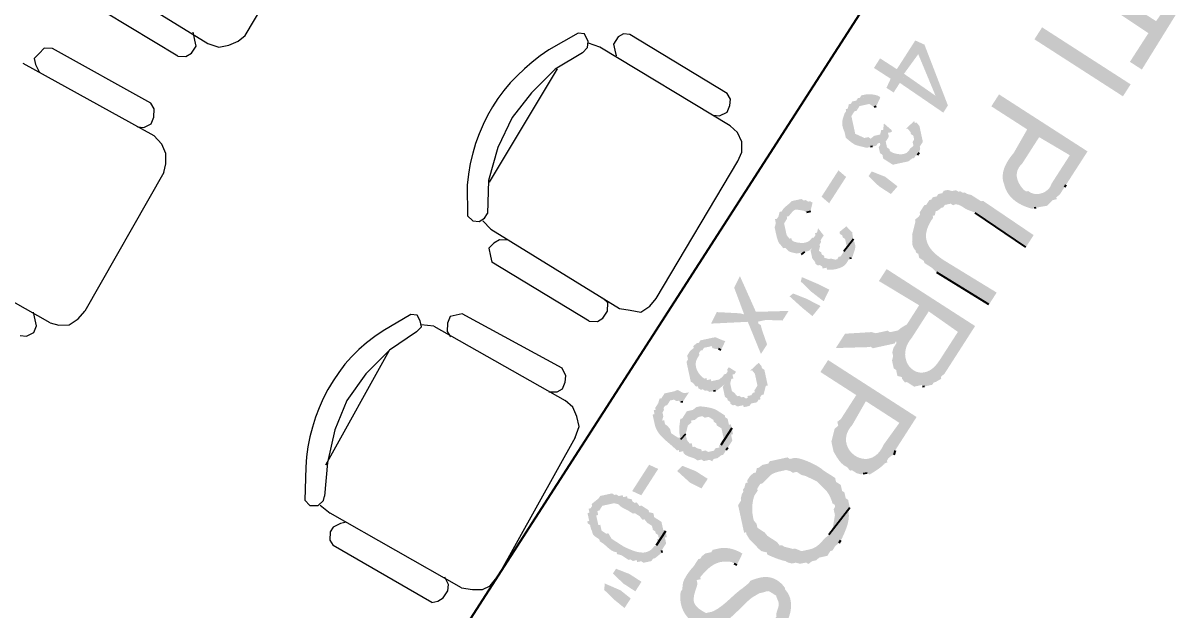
# Model space of a CAD drawing. Header units: inches. Extents: x -48022 to 80112, y -8164 to 5118.
# Drawn here: x 63849.3 to 63946.6, y -529.6 to -480.1 of the extents above; entities that cross this region are included whole.
import ezdxf
from ezdxf.xclip import XClip

# ---------------------------------------------------------------- set-up
doc = ezdxf.new("R2010")
doc.units = ezdxf.units.IN
doc.header["$LTSCALE"] = 10
doc.header["$XCLIPFRAME"] = 0
doc.header["$PDMODE"] = 32
doc.linetypes.add('Amconstr', pattern=[9999, 9999, 0])
doc.layers.add('1_DIM', color=1, linetype='Continuous')
doc.styles.get("Standard").update_dxf_attribs({"font": 'sanss___.ttf'})
doc.dimstyles.new('STANDARD_WS', dxfattribs={"dimscale": 180, "dimtxt": 0.18, "dimasz": 0.0625, "dimexe": 0.1875, "dimexo": 0.0625, "dimgap": 0.09375, "dimtad": 0, "dimdec": 0, "dimzin": 3, "dimdsep": 46, "dimlunit": 4, "dimtxsty": 'Standard', "dimblk": 'DOT', "dimcen": 0.09375, "dimadec": 3, "dimazin": 0, "dimtfac": 1, "dimtdec": 0, "dimtofl": 0, "dimtmove": 1, "dimatfit": 3, "dimldrblk": 'CLOSED', "dimfxl": 0, "dimfrac": 2, "dimtolj": 1, "dimtzin": 3, "dimarcsym": 0})

# ---------------------------------------------------------------- blocks, each defined once
blk = doc.blocks.new('pdf plan')
for points in [[(649.204, 329.162), (648.211, 330.121), (648.079, 329.989), (648.476, 329.559), (647.385, 328.467), (647.55, 328.335), (648.642, 329.394), (649.038, 328.997)], [(648.178, 327.706), (649.402, 328.93), (649.568, 328.765), (648.344, 327.541)], [(650.792, 327.541), (650.329, 328.004), (649.105, 326.78), (649.27, 326.615), (649.766, 327.111), (650.097, 326.813), (650.097, 326.813), (650.11, 326.797), (650.123, 326.78), (650.137, 326.763), (650.152, 326.745), (650.167, 326.728), (650.183, 326.712), (650.2, 326.695), (650.217, 326.679), (650.235, 326.663), (650.253, 326.647), (650.272, 326.633), (650.291, 326.619), (650.311, 326.606), (650.332, 326.594), (650.353, 326.583), (650.374, 326.573), (650.396, 326.565), (650.418, 326.557), (650.441, 326.552), (650.464, 326.548), (650.487, 326.545), (650.511, 326.544), (650.536, 326.546), (650.56, 326.549), (650.56, 326.549), (649.932, 327.276), (650.329, 327.706), (650.659, 327.376), (651.056, 326.979), (651.056, 327.045), (651.056, 327.045), (651.057, 327.064), (651.057, 327.081), (651.058, 327.096), (651.058, 327.108), (651.059, 327.119), (651.06, 327.128), (651.061, 327.135), (651.061, 327.142), (651.062, 327.147), (651.062, 327.152), (651.061, 327.156), (651.06, 327.161), (651.059, 327.165), (651.057, 327.169), (651.055, 327.174), (651.051, 327.18), (651.047, 327.186), (651.042, 327.194), (651.036, 327.203), (651.03, 327.213), (651.022, 327.226), (651.012, 327.24), (651.002, 327.257), (650.99, 327.276), (650.99, 327.276), (650.99, 327.343), (650.957, 327.343), (650.924, 327.409), (650.825, 327.508)], [(651.056, 326.979), (650.659, 327.376), (650.692, 327.343), (650.726, 327.31), (650.726, 327.31), (650.742, 327.3), (650.757, 327.29), (650.77, 327.278), (650.783, 327.264), (650.795, 327.249), (650.805, 327.234), (650.814, 327.217), (650.822, 327.199), (650.829, 327.181), (650.834, 327.162), (650.839, 327.143), (650.841, 327.123), (650.843, 327.104), (650.843, 327.084), (650.841, 327.064), (650.838, 327.045), (650.834, 327.026), (650.828, 327.007), (650.82, 326.989), (650.811, 326.972), (650.801, 326.955), (650.788, 326.94), (650.774, 326.926), (650.759, 326.913), (650.759, 326.913), (650.759, 326.879), (650.726, 326.846), (650.726, 326.846), (650.705, 326.835), (650.684, 326.824), (650.664, 326.814), (650.643, 326.805), (650.623, 326.798), (650.603, 326.792), (650.582, 326.787), (650.563, 326.783), (650.543, 326.78), (650.524, 326.779), (650.505, 326.779), (650.486, 326.78), (650.467, 326.783), (650.449, 326.787), (650.432, 326.793), (650.414, 326.8), (650.398, 326.808), (650.381, 326.819), (650.366, 326.83), (650.35, 326.843), (650.336, 326.858), (650.322, 326.875), (650.308, 326.893), (650.296, 326.913), (650.296, 326.913), (649.932, 327.276), (650.56, 326.549), (650.56, 326.549), (650.589, 326.55), (650.617, 326.552), (650.644, 326.556), (650.67, 326.562), (650.696, 326.569), (650.721, 326.578), (650.746, 326.588), (650.77, 326.599), (650.793, 326.611), (650.815, 326.625), (650.837, 326.64), (650.858, 326.656), (650.878, 326.673), (650.898, 326.691), (650.917, 326.71), (650.935, 326.73), (650.953, 326.751), (650.97, 326.772), (650.986, 326.794), (651.001, 326.817), (651.016, 326.84), (651.03, 326.864), (651.044, 326.888), (651.056, 326.913), (651.056, 326.913), (651.056, 326.946)], [(651.652, 326.681), (651.486, 326.846), (650.759, 326.152), (650.759, 326.119), (650.726, 326.086), (650.692, 326.052), (650.659, 326.019), (650.626, 325.986), (650.593, 325.92), (650.56, 325.887), (650.56, 325.854), (650.527, 325.821), (650.527, 325.788), (650.494, 325.755), (650.494, 325.689), (650.461, 325.622), (650.858, 325.292), (650.825, 325.292), (650.825, 325.325), (650.759, 325.358), (650.759, 325.391), (650.726, 325.457), (650.726, 325.49), (650.692, 325.523), (650.692, 325.622), (650.726, 325.656), (650.726, 325.656), (650.722, 325.668), (650.721, 325.68), (650.72, 325.691), (650.722, 325.703), (650.724, 325.714), (650.728, 325.724), (650.732, 325.735), (650.738, 325.745), (650.744, 325.755), (650.751, 325.765), (650.759, 325.774), (650.767, 325.784), (650.775, 325.793), (650.784, 325.802), (650.793, 325.811), (650.802, 325.82), (650.81, 325.828), (650.819, 325.837), (650.827, 325.845), (650.834, 325.854), (650.841, 325.862), (650.848, 325.871), (650.853, 325.879), (650.858, 325.887), (650.858, 325.887), (650.924, 325.986)], [(649.204, 325.821), (649.105, 325.92), (648.046, 325.755), (647.947, 325.622), (648.344, 325.226), (648.112, 324.994), (648.245, 324.862), (648.476, 325.093), (648.608, 324.994), (648.708, 325.093), (648.178, 325.622), (648.906, 325.755)], [(652.446, 325.887), (652.28, 326.052), (651.586, 325.325), (651.586, 325.325), (651.557, 325.297), (651.528, 325.27), (651.499, 325.245), (651.47, 325.221), (651.441, 325.2), (651.411, 325.18), (651.382, 325.162), (651.353, 325.147), (651.323, 325.134), (651.294, 325.123), (651.264, 325.115), (651.234, 325.11), (651.204, 325.107), (651.174, 325.107), (651.143, 325.11), (651.113, 325.116), (651.082, 325.126), (651.051, 325.139), (651.019, 325.155), (650.988, 325.175), (650.956, 325.198), (650.923, 325.225), (650.891, 325.256), (650.858, 325.292), (650.858, 325.292), (650.461, 325.622), (650.461, 325.556), (650.494, 325.523), (650.494, 325.457), (650.527, 325.424), (650.527, 325.391), (650.527, 325.358), (650.56, 325.325), (650.56, 325.292), (650.626, 325.226), (650.626, 325.192), (650.726, 325.093), (650.759, 325.093), (650.792, 325.06), (650.825, 324.994), (650.858, 324.994), (650.99, 324.928), (651.056, 324.895), (651.056, 324.895), (651.065, 324.894), (651.074, 324.893), (651.083, 324.892), (651.092, 324.89), (651.102, 324.888), (651.112, 324.885), (651.122, 324.883), (651.132, 324.88), (651.143, 324.877), (651.154, 324.875), (651.165, 324.872), (651.176, 324.87), (651.188, 324.868), (651.199, 324.867), (651.211, 324.866), (651.223, 324.865), (651.235, 324.866), (651.247, 324.867), (651.259, 324.869), (651.272, 324.872), (651.284, 324.876), (651.296, 324.881), (651.309, 324.887), (651.321, 324.895), (651.321, 324.895), (651.354, 324.895), (651.387, 324.928), (651.42, 324.928), (651.453, 324.928), (651.519, 324.994), (651.553, 324.994), (651.586, 325.027), (651.619, 325.06), (651.652, 325.093), (651.751, 325.159)], [(649.204, 325.821), (648.906, 325.755), (648.443, 325.325), (648.178, 325.622), (648.575, 325.226)], [(653.273, 325.06), (652.743, 325.589), (651.519, 324.365), (651.685, 324.2), (652.214, 324.762), (652.413, 324.564), (652.71, 324.266), (652.743, 324.266), (652.777, 324.233), (652.81, 324.2), (652.876, 324.167), (652.942, 324.167), (653.008, 324.134), (653.107, 324.134), (652.346, 324.895), (652.777, 325.292), (653.173, 324.895), (653.537, 324.564), (653.537, 324.696), (653.504, 324.729), (653.504, 324.762), (653.471, 324.862), (653.438, 324.862), (653.405, 324.928), (653.339, 324.994)], [(649.469, 325.391), (649.402, 325.391), (649.369, 325.391), (649.336, 325.391), (649.27, 325.358), (649.27, 325.325), (649.237, 325.325), (649.336, 325.159), (649.336, 325.192), (649.402, 325.226), (649.435, 325.226), (649.469, 325.259), (649.535, 325.259), (649.568, 325.226), (649.601, 325.226), (649.634, 325.226), (649.667, 325.159)], [(649.766, 325.292), (649.7, 325.325), (649.667, 325.325), (649.634, 325.358), (649.601, 325.391), (649.568, 325.391), (649.535, 325.391), (649.469, 325.391), (649.667, 325.159), (649.667, 325.159), (649.679, 325.151), (649.689, 325.141), (649.698, 325.132), (649.706, 325.121), (649.713, 325.11), (649.718, 325.099), (649.723, 325.087), (649.726, 325.075), (649.728, 325.062), (649.729, 325.049), (649.73, 325.036), (649.729, 325.023), (649.728, 325.009), (649.725, 324.996), (649.722, 324.982), (649.718, 324.968), (649.714, 324.954), (649.709, 324.941), (649.703, 324.927), (649.697, 324.914), (649.69, 324.9), (649.683, 324.887), (649.675, 324.874), (649.667, 324.862), (649.667, 324.862), (649.634, 324.829), (649.601, 324.829), (649.568, 324.795), (649.469, 324.795), (649.435, 324.829), (649.402, 324.862), (649.369, 324.862), (649.336, 324.862), (649.336, 324.928), (649.535, 324.663), (649.634, 324.663), (649.667, 324.696), (649.7, 324.696), (649.733, 324.696), (649.766, 324.729), (649.799, 324.762), (649.832, 324.795), (649.865, 324.829), (649.865, 324.862), (649.865, 324.928), (649.865, 325.093), (649.832, 325.159), (649.832, 325.192), (649.799, 325.226), (649.799, 325.259)], [(648.873, 324.762), (648.741, 324.862), (648.741, 324.862), (648.733, 324.857), (648.725, 324.851), (648.718, 324.844), (648.71, 324.835), (648.704, 324.826), (648.697, 324.816), (648.691, 324.805), (648.686, 324.794), (648.68, 324.783), (648.675, 324.771), (648.671, 324.758), (648.666, 324.746), (648.662, 324.733), (648.659, 324.721), (648.655, 324.709), (648.653, 324.697), (648.65, 324.686), (648.648, 324.676), (648.646, 324.666), (648.644, 324.656), (648.643, 324.648), (648.642, 324.641), (648.642, 324.635), (648.642, 324.63), (648.642, 324.63), (648.873, 324.399), (648.873, 324.432), (648.84, 324.465), (648.807, 324.498), (648.807, 324.663), (648.84, 324.696), (648.873, 324.729)], [(649.502, 324.564), (649.27, 324.762), (649.336, 324.729), (649.336, 324.696), (649.336, 324.63), (649.369, 324.564), (649.336, 324.531), (649.336, 324.498), (649.336, 324.465), (649.237, 324.332), (649.171, 324.332), (648.972, 324.332), (648.939, 324.332), (648.906, 324.365), (648.642, 324.63), (648.642, 324.564), (648.675, 324.531), (648.675, 324.498), (648.708, 324.465), (648.708, 324.432), (648.708, 324.399), (648.741, 324.365), (648.741, 324.332), (648.807, 324.299), (648.807, 324.266), (648.84, 324.266), (648.873, 324.233), (648.873, 324.233), (648.885, 324.225), (648.897, 324.217), (648.909, 324.21), (648.92, 324.203), (648.932, 324.196), (648.943, 324.19), (648.954, 324.184), (648.965, 324.179), (648.976, 324.174), (648.987, 324.17), (648.998, 324.166), (649.01, 324.163), (649.021, 324.16), (649.033, 324.158), (649.045, 324.156), (649.057, 324.155), (649.069, 324.154), (649.082, 324.154), (649.096, 324.155), (649.11, 324.156), (649.124, 324.158), (649.139, 324.16), (649.155, 324.163), (649.171, 324.167), (649.171, 324.167), (649.237, 324.167), (649.27, 324.167), (649.27, 324.167), (649.29, 324.183), (649.307, 324.197), (649.323, 324.21), (649.338, 324.221), (649.351, 324.232), (649.362, 324.241), (649.372, 324.25), (649.382, 324.259), (649.39, 324.267), (649.397, 324.275), (649.404, 324.283), (649.411, 324.291), (649.417, 324.299), (649.423, 324.308), (649.428, 324.318), (649.434, 324.329), (649.44, 324.34), (649.447, 324.353), (649.454, 324.367), (649.461, 324.383), (649.47, 324.4), (649.479, 324.42), (649.49, 324.441), (649.502, 324.465), (649.502, 324.465), (649.502, 324.531)], [(649.303, 324.928), (649.171, 324.829), (649.27, 324.795), (649.27, 324.762), (649.502, 324.564), (649.502, 324.63), (649.469, 324.663), (649.469, 324.696), (649.502, 324.696), (649.535, 324.663), (649.336, 324.928)], [(649.899, 324.465), (650.031, 324.663), (650.229, 324.829), (650.329, 324.696), (650.163, 324.531), (649.965, 324.399)], [(653.537, 324.564), (653.173, 324.895), (653.173, 324.895), (653.218, 324.845), (653.253, 324.797), (653.28, 324.749), (653.298, 324.702), (653.308, 324.657), (653.31, 324.615), (653.306, 324.574), (653.296, 324.536), (653.28, 324.5), (653.259, 324.468), (653.233, 324.44), (653.202, 324.415), (653.169, 324.394), (653.132, 324.378), (653.092, 324.367), (653.051, 324.361), (653.008, 324.36), (652.964, 324.364), (652.92, 324.375), (652.876, 324.392), (652.832, 324.416), (652.79, 324.447), (652.749, 324.485), (652.71, 324.531), (652.71, 324.531), (652.346, 324.895), (653.107, 324.134), (653.14, 324.134), (653.173, 324.167), (653.24, 324.167), (653.273, 324.167), (653.306, 324.233), (653.339, 324.233), (653.405, 324.266), (653.405, 324.299), (653.471, 324.365), (653.504, 324.399), (653.504, 324.465), (653.504, 324.531), (653.537, 324.531)], [(652.71, 324.266), (652.413, 324.564), (652.479, 324.498), (652.512, 324.399), (652.545, 324.332), (652.545, 324.2), (652.512, 324.167), (652.512, 324.068), (652.512, 324.002), (652.512, 323.968), (652.479, 323.902), (652.413, 323.472), (652.611, 323.274), (652.71, 323.803), (652.71, 323.836), (652.743, 323.869), (652.743, 324.002), (652.743, 324.035), (652.743, 324.134), (652.743, 324.167), (652.743, 324.233)], [(654.464, 323.869), (654, 324.332), (652.777, 323.108), (652.942, 322.943), (653.438, 323.439), (653.736, 323.141), (653.769, 323.108), (653.802, 323.042), (653.868, 323.042), (653.901, 322.976), (654.1, 322.877), (654.265, 322.877), (653.57, 323.572), (654.034, 324.035), (654.331, 323.704), (654.728, 323.34), (654.761, 323.373), (654.761, 323.373), (654.757, 323.385), (654.753, 323.398), (654.749, 323.41), (654.745, 323.423), (654.74, 323.435), (654.736, 323.447), (654.732, 323.46), (654.727, 323.472), (654.722, 323.485), (654.718, 323.497), (654.713, 323.509), (654.708, 323.522), (654.702, 323.534), (654.697, 323.547), (654.691, 323.559), (654.685, 323.572), (654.679, 323.584), (654.673, 323.596), (654.666, 323.609), (654.659, 323.621), (654.652, 323.634), (654.645, 323.646), (654.637, 323.658), (654.629, 323.671), (654.629, 323.671), (654.629, 323.704), (654.596, 323.704), (654.563, 323.737), (654.53, 323.803), (654.53, 323.836)], [(649.766, 323.935), (649.899, 324.035), (650.262, 323.671), (650.13, 323.572)], [(650.924, 323.935), (650.891, 323.935), (650.891, 323.935), (650.872, 323.936), (650.856, 323.936), (650.843, 323.937), (650.833, 323.937), (650.824, 323.938), (650.818, 323.939), (650.813, 323.94), (650.81, 323.94), (650.808, 323.941), (650.806, 323.941), (650.805, 323.94), (650.804, 323.94), (650.803, 323.938), (650.801, 323.936), (650.799, 323.934), (650.795, 323.93), (650.791, 323.926), (650.784, 323.921), (650.775, 323.916), (650.765, 323.909), (650.751, 323.901), (650.735, 323.891), (650.715, 323.881), (650.692, 323.869), (650.692, 323.869), (650.759, 323.737), (650.792, 323.737), (650.825, 323.77), (650.858, 323.77), (650.891, 323.803), (651.023, 323.803), (651.056, 323.77), (651.089, 323.737)], [(651.222, 323.836), (651.189, 323.869), (651.189, 323.869), (651.18, 323.874), (651.172, 323.878), (651.164, 323.883), (651.155, 323.888), (651.147, 323.893), (651.139, 323.898), (651.13, 323.903), (651.121, 323.908), (651.113, 323.913), (651.104, 323.918), (651.095, 323.923), (651.085, 323.927), (651.076, 323.931), (651.066, 323.935), (651.057, 323.938), (651.047, 323.94), (651.036, 323.942), (651.026, 323.944), (651.015, 323.944), (651.004, 323.944), (650.993, 323.943), (650.981, 323.942), (650.969, 323.939), (650.957, 323.935), (650.957, 323.935), (650.924, 323.935), (651.089, 323.737), (651.123, 323.704), (651.156, 323.671), (651.156, 323.638), (651.189, 323.605), (651.189, 323.572), (651.156, 323.505), (651.156, 323.472), (651.123, 323.406), (651.089, 323.406), (651.056, 323.373), (651.023, 323.373), (650.99, 323.34), (650.924, 323.373), (650.891, 323.373), (650.858, 323.406), (650.825, 323.406), (650.792, 323.439), (650.759, 323.472), (650.99, 323.208), (651.089, 323.208), (651.156, 323.241), (651.189, 323.241), (651.222, 323.274), (651.222, 323.307), (651.255, 323.34), (651.288, 323.34), (651.288, 323.406), (651.321, 323.406), (651.321, 323.406), (651.325, 323.419), (651.329, 323.432), (651.332, 323.446), (651.335, 323.46), (651.337, 323.475), (651.339, 323.49), (651.341, 323.506), (651.342, 323.521), (651.343, 323.537), (651.343, 323.553), (651.342, 323.568), (651.342, 323.584), (651.34, 323.599), (651.339, 323.614), (651.336, 323.629), (651.333, 323.644), (651.33, 323.658), (651.326, 323.671), (651.321, 323.684), (651.316, 323.696), (651.31, 323.708), (651.303, 323.718), (651.296, 323.728), (651.288, 323.737), (651.288, 323.737), (651.255, 323.77), (651.222, 323.803)], [(654.728, 323.34), (654.331, 323.704), (654.331, 323.704), (654.384, 323.662), (654.426, 323.618), (654.458, 323.573), (654.481, 323.527), (654.495, 323.482), (654.501, 323.437), (654.5, 323.392), (654.492, 323.35), (654.477, 323.309), (654.457, 323.271), (654.432, 323.235), (654.402, 323.204), (654.368, 323.176), (654.33, 323.152), (654.29, 323.134), (654.248, 323.121), (654.204, 323.114), (654.159, 323.113), (654.114, 323.119), (654.069, 323.133), (654.024, 323.155), (653.981, 323.186), (653.94, 323.225), (653.901, 323.274), (653.901, 323.274), (653.57, 323.572), (654.265, 322.877), (654.265, 322.877), (654.278, 322.881), (654.291, 322.885), (654.304, 322.889), (654.317, 322.894), (654.331, 322.898), (654.344, 322.903), (654.358, 322.907), (654.372, 322.912), (654.385, 322.918), (654.399, 322.923), (654.413, 322.929), (654.426, 322.935), (654.44, 322.941), (654.453, 322.948), (654.466, 322.955), (654.478, 322.963), (654.49, 322.971), (654.502, 322.979), (654.514, 322.988), (654.525, 322.998), (654.535, 323.008), (654.545, 323.019), (654.554, 323.03), (654.563, 323.042), (654.563, 323.042), (654.629, 323.075), (654.629, 323.108), (654.695, 323.175), (654.728, 323.241), (654.728, 323.274)], [(650.759, 323.472), (650.626, 323.406), (650.692, 323.373), (650.692, 323.34), (650.726, 323.34), (650.957, 323.108), (650.957, 323.175), (650.924, 323.241), (650.957, 323.208), (650.99, 323.208)], [(650.329, 323.34), (650.196, 323.406), (650.163, 323.373), (650.163, 323.34), (650.13, 323.307), (650.13, 323.274), (650.097, 323.241), (650.097, 323.175), (650.329, 322.943), (650.329, 322.976), (650.329, 322.976), (650.317, 322.992), (650.306, 323.006), (650.296, 323.019), (650.287, 323.03), (650.279, 323.041), (650.272, 323.05), (650.266, 323.059), (650.261, 323.067), (650.257, 323.074), (650.254, 323.082), (650.252, 323.089), (650.25, 323.096), (650.249, 323.103), (650.25, 323.111), (650.251, 323.119), (650.253, 323.128), (650.255, 323.138), (650.259, 323.148), (650.263, 323.16), (650.268, 323.173), (650.274, 323.187), (650.28, 323.203), (650.288, 323.221), (650.296, 323.241), (650.296, 323.241), (650.329, 323.274)], [(650.957, 323.108), (650.726, 323.34), (650.759, 323.307), (650.759, 323.274), (650.759, 323.274), (650.77, 323.261), (650.78, 323.248), (650.788, 323.235), (650.795, 323.222), (650.801, 323.208), (650.805, 323.195), (650.808, 323.181), (650.81, 323.167), (650.811, 323.153), (650.811, 323.14), (650.81, 323.126), (650.808, 323.113), (650.806, 323.099), (650.803, 323.086), (650.799, 323.073), (650.795, 323.061), (650.791, 323.048), (650.787, 323.037), (650.782, 323.025), (650.777, 323.014), (650.772, 323.004), (650.767, 322.994), (650.763, 322.985), (650.759, 322.976), (650.759, 322.976), (650.726, 322.943), (650.692, 322.943), (650.692, 322.91), (650.626, 322.877), (650.593, 322.877), (650.461, 322.877), (650.428, 322.877), (650.395, 322.91), (650.362, 322.943), (650.329, 322.943), (650.097, 323.175), (650.097, 323.075), (650.097, 323.075), (650.105, 323.064), (650.112, 323.053), (650.118, 323.044), (650.123, 323.036), (650.127, 323.028), (650.131, 323.022), (650.135, 323.016), (650.137, 323.01), (650.14, 323.006), (650.142, 323.001), (650.145, 322.997), (650.147, 322.993), (650.149, 322.988), (650.151, 322.984), (650.153, 322.98), (650.156, 322.975), (650.159, 322.97), (650.162, 322.964), (650.166, 322.957), (650.171, 322.95), (650.176, 322.941), (650.182, 322.932), (650.189, 322.922), (650.196, 322.91), (650.196, 322.91), (650.229, 322.877), (650.229, 322.844), (650.296, 322.811), (650.329, 322.778), (650.329, 322.745), (650.395, 322.745), (650.461, 322.711), (650.56, 322.711), (650.56, 322.711), (650.569, 322.711), (650.577, 322.711), (650.586, 322.712), (650.596, 322.712), (650.605, 322.712), (650.614, 322.712), (650.624, 322.712), (650.634, 322.713), (650.643, 322.713), (650.653, 322.714), (650.662, 322.715), (650.672, 322.716), (650.681, 322.717), (650.69, 322.718), (650.699, 322.72), (650.707, 322.721), (650.715, 322.723), (650.723, 322.725), (650.73, 322.728), (650.737, 322.731), (650.743, 322.734), (650.749, 322.737), (650.754, 322.741), (650.759, 322.745), (650.759, 322.745), (650.825, 322.778), (650.825, 322.811), (650.825, 322.811), (650.837, 322.818), (650.847, 322.825), (650.856, 322.831), (650.864, 322.837), (650.872, 322.842), (650.878, 322.846), (650.884, 322.85), (650.889, 322.854), (650.893, 322.857), (650.897, 322.861), (650.9, 322.865), (650.903, 322.869), (650.906, 322.873), (650.909, 322.878), (650.912, 322.883), (650.915, 322.889), (650.919, 322.896), (650.922, 322.904), (650.927, 322.913), (650.931, 322.922), (650.937, 322.934), (650.943, 322.946), (650.949, 322.96), (650.957, 322.976), (650.957, 322.976), (650.957, 323.042), (650.99, 323.042)], [(651.817, 323.241), (651.652, 323.373), (651.519, 323.208), (651.354, 322.976), (651.42, 322.943), (651.619, 323.075)], [(652.016, 323.009), (651.883, 323.175), (651.718, 322.976), (651.586, 322.778), (651.619, 322.711), (651.85, 322.877)], [(655.224, 322.943), (655.092, 322.943), (655.059, 322.91), (654.96, 322.91), (654.927, 322.877), (654.861, 322.877), (654.827, 322.877), (654.761, 322.811), (654.695, 322.811), (654.629, 322.745), (654.596, 322.711), (654.563, 322.678), (654.53, 322.645), (654.53, 322.645), (654.517, 322.636), (654.503, 322.625), (654.488, 322.612), (654.473, 322.597), (654.457, 322.581), (654.441, 322.564), (654.425, 322.546), (654.408, 322.526), (654.392, 322.506), (654.376, 322.486), (654.359, 322.464), (654.344, 322.443), (654.328, 322.421), (654.314, 322.399), (654.3, 322.377), (654.287, 322.356), (654.275, 322.335), (654.265, 322.315), (654.255, 322.296), (654.247, 322.277), (654.241, 322.26), (654.236, 322.243), (654.233, 322.228), (654.232, 322.215), (654.232, 322.215), (654.232, 322.149), (654.199, 322.116), (654.199, 321.818), (654.232, 321.785), (654.232, 321.752), (654.232, 321.719), (654.232, 321.686), (654.265, 321.62), (654.265, 321.587), (654.331, 321.554), (654.331, 321.521), (654.364, 321.454), (654.397, 321.421), (654.43, 321.388), (654.464, 321.388), (654.464, 321.355), (654.53, 321.322), (654.563, 321.289), (654.596, 321.289), (654.629, 321.256), (654.695, 321.223), (654.728, 321.223), (654.794, 321.157), (654.827, 321.157), (654.861, 321.157), (654.96, 321.157), (654.53, 321.587), (654.53, 321.62), (654.53, 321.62), (654.518, 321.64), (654.506, 321.658), (654.496, 321.675), (654.485, 321.69), (654.476, 321.705), (654.467, 321.718), (654.459, 321.731), (654.451, 321.742), (654.444, 321.754), (654.438, 321.764), (654.432, 321.775), (654.426, 321.785), (654.421, 321.796), (654.417, 321.806), (654.413, 321.817), (654.41, 321.828), (654.407, 321.84), (654.404, 321.852), (654.402, 321.866), (654.4, 321.88), (654.399, 321.896), (654.398, 321.913), (654.398, 321.931), (654.397, 321.951), (654.397, 321.951), (654.397, 322.05), (654.43, 322.116), (654.464, 322.149), (654.464, 322.182), (654.464, 322.215), (654.53, 322.281), (654.563, 322.348), (654.695, 322.513), (654.695, 322.513), (654.715, 322.525), (654.733, 322.536), (654.75, 322.547), (654.766, 322.557), (654.78, 322.567), (654.794, 322.576), (654.807, 322.585), (654.819, 322.593), (654.831, 322.6), (654.842, 322.607), (654.853, 322.614), (654.865, 322.62), (654.876, 322.627), (654.888, 322.632), (654.9, 322.638), (654.913, 322.643), (654.927, 322.648), (654.942, 322.653), (654.958, 322.657), (654.975, 322.662), (654.993, 322.666), (655.013, 322.67), (655.035, 322.674), (655.059, 322.678), (655.059, 322.678), (655.092, 322.678), (655.125, 322.711), (655.158, 322.711), (655.191, 322.678), (655.291, 322.678), (655.456, 322.612), (655.522, 322.579), (655.588, 322.513)], [(655.721, 322.678), (655.688, 322.711), (655.688, 322.711), (655.671, 322.724), (655.654, 322.736), (655.638, 322.748), (655.621, 322.761), (655.605, 322.773), (655.588, 322.784), (655.571, 322.796), (655.554, 322.807), (655.537, 322.818), (655.52, 322.828), (655.502, 322.838), (655.485, 322.848), (655.467, 322.857), (655.449, 322.865), (655.431, 322.873), (655.413, 322.881), (655.395, 322.887), (655.376, 322.893), (655.357, 322.898), (655.338, 322.902), (655.318, 322.905), (655.298, 322.908), (655.278, 322.909), (655.257, 322.91), (655.257, 322.91), (655.224, 322.943), (655.588, 322.513), (655.621, 322.447), (655.621, 322.447), (655.63, 322.435), (655.638, 322.423), (655.646, 322.411), (655.654, 322.399), (655.662, 322.388), (655.67, 322.377), (655.678, 322.366), (655.685, 322.355), (655.692, 322.344), (655.699, 322.333), (655.706, 322.322), (655.712, 322.31), (655.718, 322.299), (655.724, 322.287), (655.729, 322.275), (655.734, 322.263), (655.738, 322.25), (655.742, 322.237), (655.746, 322.224), (655.748, 322.21), (655.751, 322.196), (655.752, 322.181), (655.753, 322.165), (655.754, 322.149), (655.754, 322.149), (655.754, 322.017), (655.688, 321.918), (655.688, 321.884), (655.621, 321.752), (655.588, 321.719), (655.588, 321.686), (655.522, 321.653), (655.489, 321.62), (655.456, 321.587), (655.423, 321.554), (655.39, 321.521), (655.324, 321.487), (655.291, 321.454), (655.224, 321.388), (655.158, 321.388), (655.092, 321.355), (655.059, 321.355), (655.059, 321.355), (655.042, 321.355), (655.026, 321.356), (655.009, 321.357), (654.993, 321.358), (654.977, 321.359), (654.96, 321.361), (654.944, 321.364), (654.928, 321.366), (654.912, 321.369), (654.896, 321.372), (654.88, 321.376), (654.865, 321.38), (654.849, 321.384), (654.834, 321.389), (654.819, 321.394), (654.804, 321.399), (654.79, 321.405), (654.775, 321.411), (654.761, 321.417), (654.747, 321.424), (654.734, 321.431), (654.721, 321.439), (654.708, 321.446), (654.695, 321.454), (654.695, 321.454), (654.629, 321.521), (654.563, 321.521), (654.96, 321.157), (655.158, 321.157), (655.224, 321.157), (655.257, 321.157), (655.257, 321.19), (655.291, 321.19), (655.39, 321.223), (655.39, 321.223), (655.395, 321.227), (655.401, 321.232), (655.409, 321.238), (655.418, 321.244), (655.429, 321.251), (655.44, 321.258), (655.452, 321.265), (655.465, 321.273), (655.478, 321.281), (655.491, 321.289), (655.504, 321.297), (655.518, 321.306), (655.531, 321.314), (655.544, 321.322), (655.557, 321.33), (655.569, 321.338), (655.58, 321.346), (655.59, 321.353), (655.599, 321.36), (655.607, 321.367), (655.613, 321.373), (655.617, 321.379), (655.62, 321.384), (655.621, 321.388), (655.621, 321.388), (655.654, 321.454), (655.688, 321.454), (655.688, 321.454), (655.692, 321.459), (655.698, 321.466), (655.704, 321.474), (655.711, 321.483), (655.719, 321.494), (655.727, 321.505), (655.736, 321.517), (655.745, 321.53), (655.754, 321.544), (655.764, 321.558), (655.773, 321.572), (655.783, 321.587), (655.792, 321.601), (655.801, 321.615), (655.809, 321.63), (655.817, 321.643), (655.825, 321.656), (655.832, 321.668), (655.838, 321.68), (655.843, 321.69), (655.847, 321.7), (655.85, 321.708), (655.852, 321.714), (655.853, 321.719), (655.853, 321.719), (655.886, 321.752), (655.919, 321.818), (655.919, 321.851), (655.919, 321.884), (655.952, 321.951), (655.952, 322.05), (655.985, 322.083), (655.952, 322.149), (655.952, 322.215), (655.919, 322.281), (655.919, 322.348), (655.919, 322.414), (655.886, 322.447), (655.853, 322.48), (655.853, 322.513), (655.82, 322.546), (655.787, 322.579), (655.754, 322.645)], [(651.983, 322.513), (651.85, 322.645), (651.751, 322.116), (651.751, 321.918), (651.718, 321.851), (651.619, 321.487), (651.784, 321.355), (651.883, 321.951), (651.916, 322.116), (651.916, 322.149), (651.916, 322.215), (651.916, 322.248)], [(651.751, 322.116), (651.123, 321.984), (651.288, 321.851), (651.751, 321.918)], [(652.446, 322.05), (652.313, 322.182), (652.049, 322.149), (651.983, 322.149), (651.95, 322.116), (651.916, 322.116), (651.883, 321.951)], [(652.81, 322.05), (652.777, 322.05), (652.743, 322.05), (652.71, 322.05), (652.677, 322.017), (652.644, 322.017), (652.578, 321.984), (652.677, 321.818), (652.677, 321.851), (652.743, 321.884), (652.81, 321.884), (652.942, 321.884), (652.975, 321.851), (653.008, 321.818)], [(653.107, 321.918), (653.107, 321.951), (653.041, 321.984), (652.975, 322.017), (652.975, 322.05), (652.876, 322.05), (652.81, 322.05), (653.008, 321.818), (653.041, 321.818), (653.041, 321.785), (653.074, 321.752), (653.074, 321.686), (653.107, 321.686), (653.107, 321.653), (653.074, 321.62), (653.074, 321.587), (653.041, 321.554), (653.041, 321.521), (652.975, 321.487), (652.942, 321.454), (652.81, 321.454), (652.743, 321.487), (652.743, 321.521), (652.677, 321.521), (652.677, 321.554), (652.876, 321.322), (653.008, 321.322), (653.041, 321.355), (653.074, 321.355), (653.107, 321.388), (653.14, 321.388), (653.173, 321.421), (653.173, 321.454), (653.207, 321.487), (653.207, 321.521), (653.207, 321.587), (653.24, 321.587), (653.24, 321.686), (653.207, 321.719), (653.207, 321.752), (653.207, 321.818), (653.173, 321.851), (653.173, 321.884), (653.14, 321.884)], [(652.644, 321.587), (652.545, 321.487), (652.578, 321.454), (652.611, 321.454), (652.644, 321.421), (652.876, 321.19), (652.876, 321.223), (652.843, 321.289), (652.81, 321.355), (652.843, 321.322), (652.876, 321.322), (652.677, 321.554)], [(656.911, 321.454), (656.911, 321.487), (656.878, 321.521), (656.812, 321.554), (656.812, 321.554), (656.795, 321.566), (656.778, 321.578), (656.76, 321.589), (656.741, 321.6), (656.722, 321.61), (656.702, 321.62), (656.682, 321.629), (656.662, 321.637), (656.641, 321.644), (656.62, 321.651), (656.598, 321.657), (656.577, 321.661), (656.555, 321.665), (656.533, 321.667), (656.511, 321.669), (656.489, 321.669), (656.467, 321.668), (656.445, 321.665), (656.423, 321.661), (656.401, 321.656), (656.379, 321.65), (656.358, 321.641), (656.337, 321.631), (656.316, 321.62), (656.316, 321.62), (656.283, 321.62), (656.217, 321.587), (656.217, 321.587), (656.193, 321.57), (656.171, 321.553), (656.151, 321.536), (656.133, 321.518), (656.117, 321.5), (656.103, 321.481), (656.09, 321.463), (656.078, 321.443), (656.069, 321.424), (656.06, 321.404), (656.053, 321.384), (656.047, 321.363), (656.043, 321.343), (656.039, 321.321), (656.037, 321.3), (656.035, 321.278), (656.035, 321.256), (656.035, 321.233), (656.037, 321.21), (656.038, 321.187), (656.041, 321.163), (656.044, 321.139), (656.047, 321.115), (656.051, 321.091), (656.051, 321.091), (656.084, 321.057), (656.151, 320.925), (656.151, 320.925), (656.159, 320.904), (656.169, 320.883), (656.18, 320.862), (656.191, 320.84), (656.203, 320.818), (656.215, 320.795), (656.228, 320.773), (656.241, 320.75), (656.255, 320.727), (656.268, 320.704), (656.282, 320.68), (656.295, 320.656), (656.309, 320.633), (656.322, 320.608), (656.334, 320.584), (656.347, 320.56), (656.358, 320.536), (656.369, 320.511), (656.379, 320.487), (656.389, 320.462), (656.397, 320.437), (656.404, 320.412), (656.41, 320.388), (656.415, 320.363), (656.415, 320.363), (656.415, 320.264), (656.415, 320.264), (656.391, 320.236), (656.368, 320.212), (656.346, 320.19), (656.326, 320.171), (656.306, 320.155), (656.287, 320.142), (656.268, 320.131), (656.25, 320.123), (656.232, 320.116), (656.215, 320.112), (656.197, 320.11), (656.18, 320.111), (656.162, 320.113), (656.144, 320.116), (656.126, 320.122), (656.107, 320.129), (656.087, 320.137), (656.066, 320.147), (656.045, 320.158), (656.022, 320.171), (655.999, 320.184), (655.974, 320.199), (655.947, 320.214), (655.919, 320.23), (655.919, 320.23), (655.853, 320.23), (655.853, 320.297), (655.423, 320.694), (655.423, 320.594), (655.456, 320.561), (655.456, 320.528), (655.456, 320.462), (655.489, 320.396), (655.522, 320.363), (655.522, 320.33), (655.621, 320.23), (655.621, 320.23), (655.63, 320.218), (655.639, 320.206), (655.648, 320.193), (655.657, 320.181), (655.666, 320.169), (655.676, 320.157), (655.686, 320.145), (655.696, 320.134), (655.706, 320.122), (655.717, 320.111), (655.727, 320.1), (655.737, 320.09), (655.747, 320.08), (655.758, 320.07), (655.768, 320.061), (655.778, 320.052), (655.788, 320.043), (655.798, 320.035), (655.808, 320.028), (655.817, 320.021), (655.827, 320.014), (655.836, 320.009), (655.844, 320.003), (655.853, 319.999), (655.853, 319.999), (655.952, 319.966), (655.985, 319.933), (655.985, 319.933), (656.018, 319.921), (656.051, 319.912), (656.083, 319.905), (656.115, 319.899), (656.146, 319.896), (656.177, 319.894), (656.208, 319.895), (656.238, 319.897), (656.267, 319.901), (656.296, 319.907), (656.325, 319.915), (656.353, 319.924), (656.381, 319.936), (656.408, 319.949), (656.435, 319.963), (656.461, 319.979), (656.486, 319.997), (656.511, 320.016), (656.535, 320.037), (656.559, 320.06), (656.582, 320.084), (656.604, 320.109), (656.626, 320.136), (656.647, 320.164), (656.647, 320.164), (656.647, 320.23), (656.647, 320.297), (656.647, 320.363), (656.647, 320.363), (656.649, 320.392), (656.649, 320.422), (656.645, 320.452), (656.638, 320.483), (656.63, 320.515), (656.618, 320.546), (656.605, 320.578), (656.59, 320.61), (656.574, 320.642), (656.557, 320.675), (656.538, 320.707), (656.519, 320.739), (656.499, 320.771), (656.479, 320.803), (656.459, 320.834), (656.439, 320.865), (656.419, 320.896), (656.4, 320.926), (656.382, 320.955), (656.366, 320.984), (656.351, 321.012), (656.337, 321.039), (656.325, 321.065), (656.316, 321.091), (656.316, 321.091), (656.283, 321.19), (656.283, 321.223), (656.283, 321.223), (656.283, 321.239), (656.282, 321.253), (656.282, 321.265), (656.281, 321.277), (656.28, 321.287), (656.279, 321.296), (656.279, 321.304), (656.278, 321.311), (656.278, 321.318), (656.278, 321.324), (656.278, 321.329), (656.279, 321.334), (656.28, 321.34), (656.282, 321.345), (656.285, 321.35), (656.288, 321.355), (656.292, 321.361), (656.297, 321.367), (656.303, 321.374), (656.31, 321.381), (656.318, 321.39), (656.327, 321.399), (656.337, 321.41), (656.349, 321.421), (656.349, 321.421), (656.382, 321.454), (656.415, 321.454), (656.415, 321.454), (656.431, 321.458), (656.446, 321.461), (656.459, 321.464), (656.472, 321.466), (656.483, 321.467), (656.494, 321.467), (656.504, 321.467), (656.513, 321.467), (656.522, 321.465), (656.531, 321.464), (656.539, 321.461), (656.548, 321.459), (656.556, 321.455), (656.564, 321.451), (656.573, 321.447), (656.582, 321.442), (656.591, 321.437), (656.601, 321.431), (656.612, 321.425), (656.624, 321.418), (656.636, 321.411), (656.649, 321.404), (656.664, 321.396), (656.68, 321.388), (656.68, 321.388), (656.713, 321.388), (657.176, 320.925), (657.176, 321.057), (657.143, 321.091), (657.143, 321.157), (657.11, 321.157), (657.11, 321.223), (657.077, 321.256), (657.044, 321.289), (657.044, 321.355), (656.978, 321.388)], [(652.247, 321.421), (652.115, 321.521), (652.115, 321.521), (652.103, 321.501), (652.092, 321.484), (652.082, 321.469), (652.073, 321.455), (652.065, 321.443), (652.058, 321.433), (652.051, 321.424), (652.045, 321.416), (652.04, 321.41), (652.035, 321.403), (652.031, 321.398), (652.028, 321.392), (652.025, 321.387), (652.023, 321.382), (652.021, 321.377), (652.019, 321.371), (652.018, 321.365), (652.017, 321.358), (652.017, 321.35), (652.016, 321.341), (652.016, 321.33), (652.016, 321.318), (652.016, 321.305), (652.016, 321.289), (652.016, 321.289), (652.247, 321.057), (652.214, 321.057), (652.181, 321.091), (652.181, 321.124), (652.148, 321.157), (652.148, 321.289), (652.181, 321.289), (652.214, 321.355), (652.214, 321.388)], [(652.876, 321.19), (652.644, 321.421), (652.644, 321.388), (652.677, 321.355), (652.71, 321.289), (652.71, 321.157), (652.677, 321.157), (652.677, 321.091), (652.644, 321.091), (652.644, 321.057), (652.611, 321.024), (652.611, 321.024), (652.599, 321.016), (652.586, 321.009), (652.572, 321.001), (652.559, 320.995), (652.545, 320.988), (652.532, 320.983), (652.517, 320.977), (652.503, 320.973), (652.489, 320.969), (652.475, 320.966), (652.46, 320.964), (652.446, 320.962), (652.431, 320.962), (652.417, 320.962), (652.402, 320.963), (652.388, 320.966), (652.374, 320.969), (652.36, 320.973), (652.346, 320.979), (652.332, 320.985), (652.319, 320.993), (652.306, 321.002), (652.293, 321.013), (652.28, 321.024), (652.28, 321.024), (652.247, 321.057), (652.016, 321.289), (652.016, 321.124), (652.049, 321.091), (652.049, 321.057), (652.082, 320.991), (652.115, 320.991), (652.148, 320.925), (652.181, 320.892), (652.214, 320.859), (652.247, 320.859), (652.28, 320.859), (652.313, 320.826), (652.346, 320.826), (652.578, 320.826), (652.611, 320.826), (652.644, 320.826), (652.677, 320.859), (652.743, 320.892), (652.743, 320.925), (652.777, 320.925), (652.81, 320.958), (652.81, 320.991), (652.843, 321.024), (652.843, 321.057), (652.876, 321.091), (652.876, 321.157)], [(653.835, 321.19), (653.802, 321.223), (653.769, 321.256), (653.736, 321.289), (653.703, 321.289), (653.637, 321.289), (653.637, 321.322), (653.537, 321.322), (653.769, 321.091), (653.769, 321.057), (653.802, 321.057), (653.802, 320.991), (653.835, 320.958), (653.835, 320.859), (653.802, 320.826), (653.802, 320.76), (653.769, 320.76), (653.736, 320.694), (653.703, 320.66), (653.703, 320.627), (653.637, 320.627), (653.637, 320.594), (653.57, 320.561), (653.471, 320.561), (653.537, 320.462), (653.504, 320.462), (653.504, 320.429), (653.471, 320.396), (653.438, 320.363), (653.405, 320.33), (653.372, 320.33), (653.339, 320.33), (653.273, 320.297), (653.24, 320.264), (653.173, 320.264), (653.173, 320.23), (653.107, 320.264), (653.041, 320.264), (653.008, 320.297), (652.975, 320.297), (652.942, 320.33), (653.173, 320.098), (653.207, 320.098), (653.207, 320.098), (653.231, 320.099), (653.255, 320.101), (653.278, 320.105), (653.301, 320.111), (653.323, 320.118), (653.345, 320.126), (653.366, 320.135), (653.387, 320.145), (653.407, 320.156), (653.427, 320.168), (653.447, 320.18), (653.467, 320.193), (653.487, 320.207), (653.506, 320.221), (653.525, 320.235), (653.545, 320.25), (653.564, 320.265), (653.583, 320.28), (653.603, 320.294), (653.622, 320.309), (653.642, 320.323), (653.662, 320.337), (653.682, 320.35), (653.703, 320.363), (653.703, 320.363), (653.703, 320.396), (653.736, 320.396), (653.736, 320.462), (653.769, 320.462), (653.769, 320.462), (653.777, 320.466), (653.785, 320.472), (653.792, 320.477), (653.799, 320.483), (653.806, 320.49), (653.813, 320.497), (653.819, 320.505), (653.825, 320.512), (653.831, 320.52), (653.837, 320.528), (653.842, 320.536), (653.847, 320.545), (653.853, 320.553), (653.857, 320.561), (653.862, 320.569), (653.867, 320.577), (653.871, 320.585), (653.876, 320.592), (653.88, 320.599), (653.885, 320.606), (653.889, 320.612), (653.893, 320.618), (653.897, 320.623), (653.901, 320.627), (653.901, 320.627), (653.934, 320.66), (653.934, 320.694), (653.934, 320.727), (653.967, 320.76), (653.967, 320.859), (654, 320.892), (653.967, 320.925), (653.967, 320.991), (653.934, 321.057), (653.934, 321.091), (653.901, 321.124), (653.868, 321.157)], [(653.537, 321.322), (653.471, 321.322), (653.471, 321.289), (653.405, 321.289), (653.372, 321.289), (653.339, 321.256), (653.306, 321.256), (653.273, 321.223), (653.24, 321.19), (653.207, 321.157), (653.207, 321.157), (653.198, 321.148), (653.191, 321.139), (653.183, 321.13), (653.176, 321.121), (653.169, 321.111), (653.163, 321.101), (653.156, 321.091), (653.15, 321.081), (653.144, 321.07), (653.139, 321.059), (653.133, 321.048), (653.128, 321.037), (653.123, 321.025), (653.118, 321.014), (653.113, 321.002), (653.109, 320.99), (653.104, 320.978), (653.1, 320.966), (653.095, 320.954), (653.091, 320.942), (653.087, 320.929), (653.083, 320.917), (653.078, 320.904), (653.074, 320.892), (653.074, 320.892), (653.074, 320.859), (653.339, 320.627), (653.306, 320.694), (653.273, 320.694), (653.273, 320.727), (653.273, 320.76), (653.24, 320.826), (653.24, 320.892), (653.273, 320.925), (653.273, 320.958), (653.273, 320.991), (653.306, 321.024), (653.339, 321.057), (653.372, 321.057), (653.405, 321.091), (653.438, 321.091), (653.471, 321.124), (653.504, 321.157), (653.67, 321.157), (653.703, 321.124), (653.736, 321.091), (653.769, 321.091)], [(655.754, 320.925), (655.588, 321.057), (655.588, 321.057), (655.576, 321.045), (655.564, 321.032), (655.553, 321.019), (655.542, 321.005), (655.531, 320.991), (655.521, 320.977), (655.511, 320.963), (655.501, 320.948), (655.492, 320.934), (655.484, 320.919), (655.476, 320.903), (655.468, 320.888), (655.461, 320.872), (655.455, 320.857), (655.449, 320.841), (655.444, 320.825), (655.439, 320.809), (655.435, 320.792), (655.431, 320.776), (655.428, 320.76), (655.426, 320.743), (655.424, 320.727), (655.423, 320.71), (655.423, 320.694), (655.423, 320.694), (655.853, 320.297), (655.82, 320.297), (655.82, 320.297), (655.803, 320.317), (655.788, 320.338), (655.772, 320.359), (655.757, 320.38), (655.743, 320.401), (655.729, 320.422), (655.717, 320.443), (655.705, 320.464), (655.694, 320.486), (655.684, 320.508), (655.675, 320.53), (655.667, 320.553), (655.66, 320.576), (655.655, 320.599), (655.651, 320.623), (655.648, 320.647), (655.647, 320.672), (655.648, 320.697), (655.65, 320.722), (655.654, 320.748), (655.659, 320.775), (655.667, 320.802), (655.676, 320.83), (655.688, 320.859), (655.688, 320.859), (655.721, 320.892)], [(653.471, 320.561), (653.405, 320.594), (653.339, 320.627), (653.074, 320.859), (653.074, 320.826), (653.107, 320.76), (653.107, 320.727), (653.107, 320.694), (653.107, 320.66), (653.14, 320.627), (653.173, 320.594), (653.207, 320.561), (653.207, 320.528), (653.207, 320.528), (653.219, 320.524), (653.231, 320.52), (653.242, 320.516), (653.254, 320.512), (653.265, 320.508), (653.276, 320.504), (653.287, 320.5), (653.297, 320.496), (653.308, 320.493), (653.318, 320.489), (653.329, 320.486), (653.339, 320.483), (653.349, 320.48), (653.36, 320.477), (653.37, 320.474), (653.381, 320.472), (653.391, 320.47), (653.402, 320.468), (653.413, 320.466), (653.424, 320.465), (653.435, 320.464), (653.447, 320.463), (653.459, 320.462), (653.471, 320.462), (653.471, 320.462), (653.537, 320.462)], [(652.942, 320.627), (652.81, 320.76), (652.81, 320.727), (652.81, 320.694), (652.81, 320.694), (652.805, 320.682), (652.801, 320.671), (652.796, 320.662), (652.791, 320.654), (652.786, 320.646), (652.781, 320.64), (652.775, 320.634), (652.77, 320.629), (652.765, 320.624), (652.761, 320.619), (652.756, 320.615), (652.752, 320.611), (652.748, 320.607), (652.744, 320.602), (652.741, 320.598), (652.739, 320.593), (652.737, 320.588), (652.735, 320.582), (652.734, 320.575), (652.735, 320.568), (652.735, 320.56), (652.737, 320.55), (652.74, 320.54), (652.743, 320.528), (652.743, 320.528), (652.743, 320.429), (652.743, 320.396), (652.743, 320.363), (652.777, 320.33), (652.81, 320.297), (652.81, 320.264), (652.876, 320.23), (652.909, 320.197), (652.942, 320.164), (652.975, 320.164), (652.975, 320.131), (653.041, 320.131), (653.041, 320.098), (653.107, 320.098), (653.173, 320.098), (652.942, 320.33), (652.942, 320.363), (652.909, 320.396), (652.876, 320.429), (652.876, 320.495), (652.909, 320.528), (652.909, 320.561), (652.942, 320.594)], [(653.967, 320.396), (654.1, 320.594), (654.265, 320.76), (654.397, 320.627), (654.265, 320.462), (654.034, 320.297)], [(653.835, 319.867), (653.934, 319.999), (654.298, 319.635), (654.199, 319.503)], [(654.96, 319.9), (654.927, 319.867), (654.861, 319.867), (654.794, 319.867), (654.728, 319.8), (654.695, 319.767), (654.629, 319.767), (654.596, 319.701), (654.563, 319.701), (654.464, 319.602), (654.464, 319.569), (654.397, 319.536), (654.397, 319.503), (654.364, 319.47), (654.331, 319.47), (654.298, 319.403), (654.265, 319.403), (654.265, 319.337), (654.232, 319.337), (654.232, 319.271), (654.199, 319.238), (654.199, 319.205), (654.166, 319.172), (654.166, 318.973), (654.199, 318.94), (654.232, 318.874), (654.265, 318.808), (654.298, 318.808), (654.331, 318.775), (654.331, 318.742), (654.397, 318.742), (654.397, 318.709), (654.464, 318.709), (654.53, 318.709), (654.53, 318.676), (654.563, 318.676), (654.596, 318.709), (654.397, 318.907), (654.364, 318.94), (654.331, 318.973), (654.331, 319.106), (654.331, 319.139), (654.331, 319.172), (654.364, 319.238), (654.364, 319.238), (654.372, 319.242), (654.38, 319.247), (654.388, 319.252), (654.395, 319.257), (654.402, 319.263), (654.409, 319.269), (654.415, 319.275), (654.422, 319.281), (654.428, 319.287), (654.435, 319.294), (654.441, 319.301), (654.447, 319.308), (654.453, 319.316), (654.459, 319.323), (654.466, 319.331), (654.472, 319.339), (654.479, 319.346), (654.485, 319.354), (654.492, 319.362), (654.499, 319.371), (654.506, 319.379), (654.514, 319.387), (654.522, 319.395), (654.53, 319.403), (654.53, 319.403), (654.563, 319.437), (654.563, 319.47), (654.629, 319.536), (654.695, 319.569), (654.695, 319.602), (654.761, 319.635), (654.794, 319.668), (654.827, 319.701), (654.861, 319.701), (654.894, 319.701), (654.927, 319.734), (654.96, 319.734), (654.993, 319.767), (655.059, 319.767), (655.059, 319.734), (655.092, 319.734), (655.125, 319.701), (655.158, 319.701)], [(655.257, 319.767), (655.158, 319.867), (655.125, 319.867), (655.092, 319.867), (655.059, 319.867), (655.059, 319.9), (654.96, 319.9), (655.158, 319.701), (655.158, 319.668), (655.158, 319.668), (655.177, 319.647), (655.193, 319.626), (655.206, 319.605), (655.215, 319.583), (655.222, 319.561), (655.226, 319.539), (655.228, 319.517), (655.228, 319.495), (655.226, 319.473), (655.221, 319.451), (655.215, 319.429), (655.208, 319.408), (655.199, 319.386), (655.189, 319.365), (655.178, 319.343), (655.166, 319.323), (655.153, 319.302), (655.14, 319.282), (655.126, 319.262), (655.112, 319.243), (655.099, 319.224), (655.085, 319.206), (655.072, 319.189), (655.059, 319.172), (655.059, 319.172), (654.927, 319.04), (654.894, 319.007), (654.794, 318.973), (654.794, 318.94), (654.761, 318.907), (654.728, 318.874), (654.695, 318.874), (654.662, 318.874), (654.629, 318.874), (654.629, 318.841), (654.464, 318.841), (654.464, 318.874), (654.397, 318.874), (654.397, 318.907), (654.596, 318.709), (654.662, 318.709), (654.662, 318.709), (654.674, 318.712), (654.684, 318.715), (654.694, 318.717), (654.702, 318.718), (654.71, 318.719), (654.716, 318.72), (654.723, 318.72), (654.728, 318.72), (654.734, 318.72), (654.739, 318.72), (654.744, 318.72), (654.749, 318.721), (654.754, 318.723), (654.76, 318.724), (654.766, 318.727), (654.772, 318.731), (654.78, 318.736), (654.788, 318.741), (654.797, 318.748), (654.807, 318.757), (654.818, 318.767), (654.831, 318.779), (654.845, 318.793), (654.861, 318.808), (654.861, 318.808), (654.894, 318.808), (654.927, 318.841), (654.927, 318.841), (654.935, 318.849), (654.944, 318.857), (654.953, 318.865), (654.962, 318.872), (654.971, 318.879), (654.981, 318.886), (654.991, 318.893), (655, 318.9), (655.01, 318.907), (655.019, 318.914), (655.029, 318.921), (655.038, 318.928), (655.048, 318.935), (655.057, 318.943), (655.065, 318.951), (655.074, 318.959), (655.082, 318.967), (655.09, 318.976), (655.097, 318.985), (655.104, 318.995), (655.11, 319.005), (655.116, 319.016), (655.121, 319.028), (655.125, 319.04), (655.125, 319.04), (655.158, 319.04), (655.191, 319.106), (655.224, 319.139), (655.257, 319.172), (655.291, 319.205), (655.291, 319.238), (655.324, 319.271), (655.324, 319.337), (655.357, 319.337), (655.357, 319.403), (655.39, 319.437), (655.39, 319.569), (655.357, 319.602), (655.357, 319.635), (655.324, 319.701), (655.291, 319.767)], [(655.82, 319.205), (655.688, 319.337), (655.522, 319.172), (655.39, 318.973), (655.456, 318.907), (655.654, 319.04)], [(656.051, 318.973), (655.919, 319.106), (655.754, 318.973), (655.588, 318.742), (655.688, 318.709), (655.886, 318.841)]]:
    blk.add_hatch(color=250).paths.add_polyline_path(points)
at = {"color": 250, "linetype": 'Continuous', "lineweight": -2}
for p, q in [((650.792, 327.541), (650.825, 327.508)), ((651.056, 326.979), (651.056, 326.946)), ((651.652, 326.681), (650.924, 325.986)), ((652.446, 325.887), (651.751, 325.159)), ((649.766, 325.292), (649.799, 325.259)), ((648.873, 324.762), (648.873, 324.729)), ((649.502, 324.564), (649.502, 324.531)), ((653.537, 324.564), (653.537, 324.531)), ((650.924, 323.935), (651.089, 323.737)), ((651.222, 323.836), (651.222, 323.803)), ((654.464, 323.869), (654.53, 323.836)), ((650.329, 323.34), (650.329, 323.274)), ((654.728, 323.34), (654.728, 323.274)), ((650.957, 323.108), (650.99, 323.042)), ((655.224, 322.943), (655.588, 322.513)), ((655.721, 322.678), (655.754, 322.645)), ((652.247, 321.421), (652.214, 321.388)), ((652.876, 321.19), (652.876, 321.157)), ((653.537, 321.322), (653.769, 321.091)), ((653.835, 321.19), (653.868, 321.157)), ((655.754, 320.925), (655.721, 320.892)), ((652.942, 320.627), (652.942, 320.594)), ((653.471, 320.561), (653.537, 320.462)), ((654.96, 319.9), (655.158, 319.701)), ((655.257, 319.767), (655.291, 319.767))]:
    blk.add_line(p, q, dxfattribs=at)
at = {"color": 250, "linetype": 'Continuous', "lineweight": 5}
for p, q in [((646.657, 320.23), (646.822, 319.701)), ((648.708, 317.915), (649.204, 317.816)), ((650.593, 316.559), (650.759, 316.062)), ((652.677, 314.342), (653.207, 314.21))]:
    blk.add_line(p, q, dxfattribs=at)
at = {"color": 250, "linetype": 'Continuous', "lineweight": -2}
blk.add_lwpolyline([(656.812, 315.335), (645.797, 326.35), (645.797, 326.35)], dxfattribs=at)
at = {"color": 250, "linetype": 'Continuous', "lineweight": 5}
for points in [[(649.502, 318.146), (651.222, 319.933), (651.288, 320.098), (651.354, 320.264), (651.288, 320.429), (651.189, 320.561), (649.27, 322.348), (649.138, 322.447), (648.972, 322.48), (648.807, 322.447), (648.675, 322.348)], [(648.145, 322.414), (646.855, 321.057), (646.855, 321.057)], [(648.675, 322.348), (646.954, 320.528), (646.954, 320.528)], [(648.443, 322.116), (648.476, 322.215), (648.443, 322.348), (648.344, 322.414), (648.245, 322.447), (648.145, 322.414)], [(646.855, 321.057), (646.822, 320.958), (646.855, 320.859), (646.954, 320.76), (647.054, 320.76), (647.153, 320.76)], [(646.954, 320.528), (646.855, 320.363), (646.855, 320.363)], [(646.988, 320.23), (646.921, 320.33), (646.822, 320.363), (646.69, 320.33), (646.657, 320.23)], [(646.988, 320.23), (647.153, 319.734), (647.451, 319.271), (647.781, 318.874), (648.211, 318.543), (648.708, 318.279), (649.237, 318.146)], [(647.153, 319.767), (648.741, 318.279), (648.741, 318.279)], [(651.321, 319.403), (651.354, 319.536), (651.321, 319.635), (651.222, 319.734), (651.089, 319.767), (650.99, 319.701)], [(651.321, 319.403), (650.031, 318.047), (650.031, 318.047)], [(653.14, 318.775), (652.975, 318.874), (652.81, 318.874), (652.644, 318.841), (652.512, 318.742)], [(651.983, 318.808), (650.759, 317.386), (650.759, 317.386)], [(650.858, 316.889), (652.512, 318.742), (652.512, 318.742)], [(652.313, 318.51), (652.346, 318.643), (652.313, 318.742), (652.214, 318.808), (652.115, 318.841), (651.983, 318.808)], [(653.14, 318.775), (655.092, 317.055), (655.092, 317.055)], [(649.733, 318.378), (649.7, 318.246), (649.733, 318.146), (649.799, 318.047), (649.932, 318.047), (650.031, 318.047)], [(649.204, 317.816), (649.303, 317.882), (649.336, 317.981), (649.303, 318.08), (649.237, 318.146)], [(649.336, 318.047), (649.502, 318.146), (649.502, 318.146)], [(650.759, 317.386), (650.759, 317.286), (650.759, 317.187), (650.858, 317.121), (650.99, 317.088), (651.089, 317.121)], [(655.158, 316.426), (655.224, 316.592), (655.257, 316.757), (655.224, 316.889), (655.092, 317.055)], [(643.812, 312.457), (645.532, 314.243), (645.631, 314.408), (645.631, 314.574), (645.598, 314.739), (645.532, 314.872), (643.58, 316.691), (643.448, 316.757), (643.283, 316.79), (643.117, 316.757), (642.985, 316.658)], [(650.858, 316.889), (650.792, 316.691), (650.792, 316.691)], [(650.891, 316.592), (650.825, 316.691), (650.726, 316.691), (650.626, 316.658), (650.593, 316.559)], [(650.891, 316.592), (651.089, 316.095), (651.387, 315.632), (651.751, 315.235), (652.181, 314.938), (652.677, 314.706), (653.207, 314.541)], [(655.158, 316.426), (653.504, 314.574), (653.504, 314.574)], [(655.291, 315.897), (655.291, 315.996), (655.257, 316.095), (655.158, 316.195), (655.059, 316.228), (654.927, 316.195)], [(652.71, 314.673), (651.089, 316.095), (651.089, 316.095)], [(655.291, 315.897), (654.034, 314.508), (654.034, 314.508)], [(653.703, 314.805), (653.703, 314.706), (653.736, 314.574), (653.802, 314.508), (653.934, 314.475), (654.034, 314.508)], [(653.207, 314.21), (653.306, 314.276), (653.339, 314.408), (653.273, 314.508), (653.207, 314.541)], [(653.339, 314.442), (653.504, 314.574), (653.504, 314.574)], [(645.631, 313.714), (645.664, 313.846), (645.631, 313.945), (645.532, 314.045), (645.433, 314.045), (645.3, 314.045)], [(645.631, 313.714), (644.341, 312.357), (644.341, 312.357)], [(647.451, 313.085), (647.318, 313.151), (647.153, 313.184), (646.988, 313.151), (646.822, 313.052)], [(646.293, 313.118), (645.069, 311.729), (645.069, 311.729)], [(645.201, 311.2), (646.822, 313.052), (646.822, 313.052)], [(646.624, 312.821), (646.657, 312.92), (646.624, 313.052), (646.524, 313.118), (646.392, 313.151), (646.293, 313.118)], [(647.451, 313.085), (649.402, 311.332), (649.402, 311.332)], [(645.069, 311.729), (645.036, 311.597), (645.102, 311.497), (645.168, 311.398), (645.267, 311.398), (645.4, 311.431)], [(649.469, 310.737), (649.535, 310.869), (649.568, 311.034), (649.502, 311.2), (649.402, 311.332)], [(649.469, 310.737), (647.815, 308.884), (647.815, 308.884)], [(649.568, 310.207), (649.601, 310.307), (649.568, 310.439), (649.469, 310.505), (649.369, 310.505), (649.237, 310.505)]]:
    blk.add_lwpolyline(points, dxfattribs=at)
for points in [[(646.822, 319.701), (647.153, 318.841), (647.781, 318.213), (648.708, 317.915)], [(650.759, 316.062), (651.056, 315.202), (651.817, 314.574), (652.677, 314.342)]]:
    blk.add_open_spline(points, degree=3, dxfattribs=at)
blk = doc.blocks.new('_Dot')
at = {"color": 0, "linetype": 'ByBlock', "lineweight": -2}
blk.add_line((-0.5, 0), (-1, 0), dxfattribs=at)
at = {"color": 0, "linetype": 'ByBlock', "const_width": 0.5}
blk.add_lwpolyline([(-0.25, 0, 1), (0.25, 0, 1)], format="xyb", close=True, dxfattribs=at)
blk = doc.blocks.new('*D201')
at = {"layer": '1_DIM', "color": 0, "lineweight": -2, "transparency": 16777216}
blk.add_line((66319.12, -277.293), (66319.12, 641.737), dxfattribs=at)
for start, end in [(90.0606385, 95.5784072), (96.5520785, 102.0698472)]:
    blk.add_arc((66319.12, -10021.854), 10629.841, start, end, dxfattribs=at)
at = {"layer": 'Defpoints', "color": 0, "transparency": 16777216}
for p in [(63731.752, 2015.887), (65569.57, 581.527), (64150.659, 66.921), (66319.12, -288.543), (66319.12, -1080.543)]:
    blk.add_point(p, dxfattribs=at)
at = {"layer": '1_DIM', "color": 0, "lineweight": -2, "transparency": 16777216, "xscale": 11.25, "yscale": 11.25, "zscale": 11.25}
for p, rotation in [((66319.12, 607.987), 0.03031924790928877), ((64085.378, 370.639), 192.1001664814439)]:
    blk.add_blockref('_Dot', p, dxfattribs=dict(at, rotation=rotation))
at = {"layer": '1_DIM', "color": 0, "transparency": 16777216, "insert": (65195.962, 548.483), "char_height": 32.4, "attachment_point": 5, "rotation": 6.06524}
blk.add_mtext('\\A1;12.130°', dxfattribs=at)
blk = doc.blocks.new('_Closed')
at = {"color": 0, "linetype": 'ByBlock', "lineweight": -2}
for p, q in [((-1, 0.1667), (0, 0)), ((-1, 0.1667), (-1, -0.1667)), ((0, 0), (-1, -0.1667)), ((0, 0), (-1, 0))]:
    blk.add_line(p, q, dxfattribs=at)

msp = doc.modelspace()

# ---------------------------------------------------------------- block references
at = {"linetype": 'Amconstr', "lineweight": 25}
ref = msp.add_blockref('pdf plan', (61586.986, 2414.104), dxfattribs=dict(at, xscale=5.131858713091743, yscale=5.131858713091743, zscale=5.131858713091743, rotation=282.2313422511228))
XClip(ref).set_block_clipping_path([(164.4791717222, 449.2939431408), (576.659918646, 448.5683895352), (739.282937211, 285.3718372324), (658.1213050436, 204.4954374036), (528.9983881636, 334.0737409183), (235.5965602188, 334.5902103453), (235.5625337246, 315.2600524106), (164.2434555072, 315.3855939715)])

# ---------------------------------------------------------------- dimensions: what is measured, and where the dimension line sits
at = {"layer": '1_DIM'}
dim = msp.add_angular_dim_2l(base=(65569.57, 581.527), line1=((64150.659, 66.921), (63731.752, 2015.887)), line2=((66319.12, -1080.543), (66319.12, -288.543)), dimstyle='STANDARD_WS', dxfattribs=at)
dim.commit()
dim.dimension.update_dxf_attribs({"geometry": '*D201', "text_midpoint": (65195.962, 548.483)})

doc.saveas('drawing.dxf')
